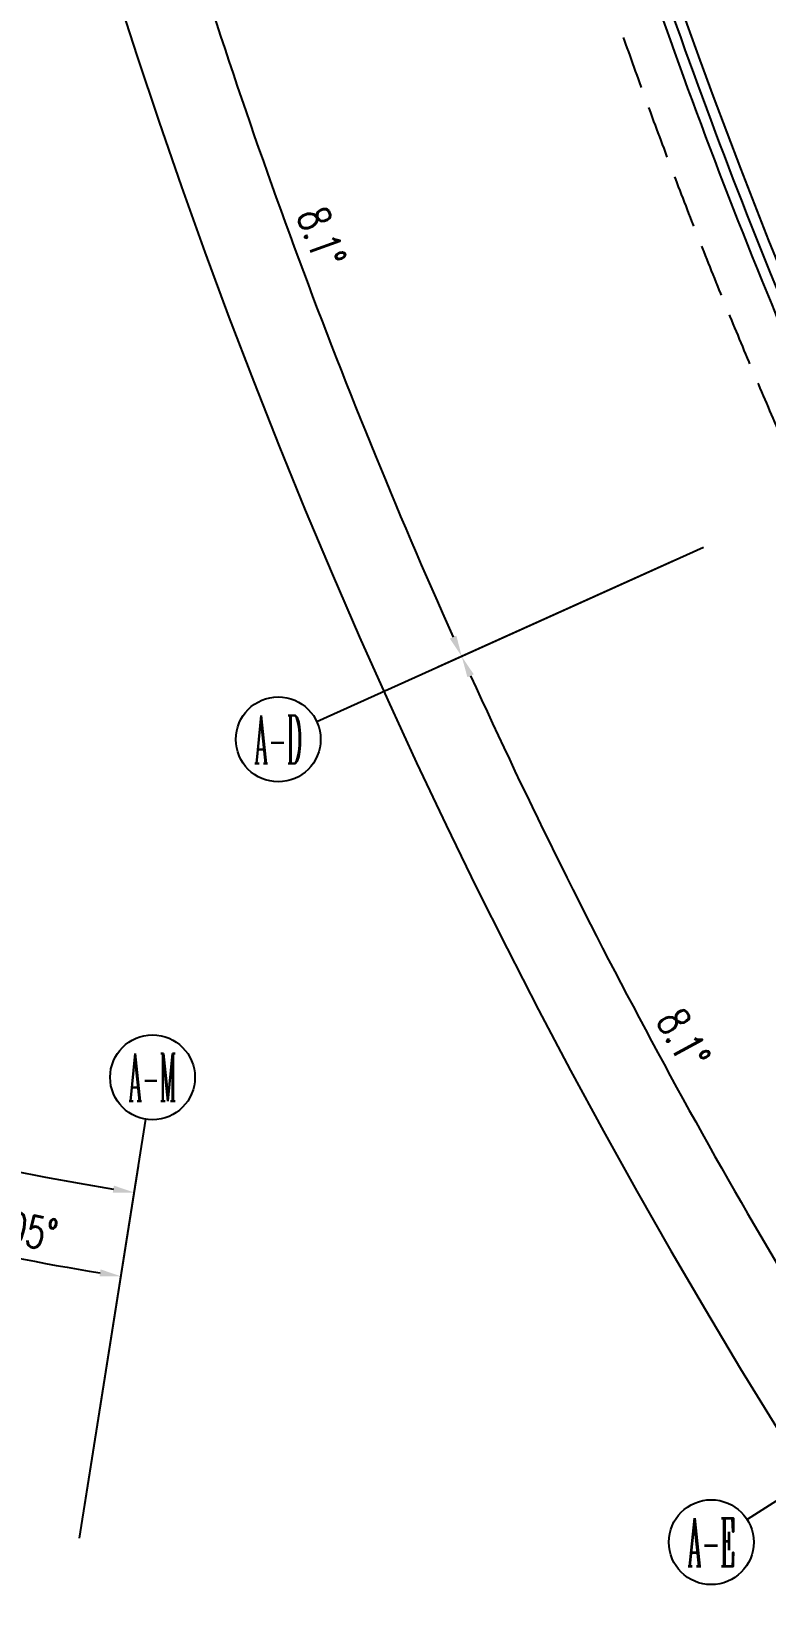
# Model space of a CAD drawing. Extents: x 13680 to 1640314, y -473492 to 65390.
# Drawn here: x 1343678 to 1350599, y -419708 to -404783 of the extents above; entities that cross this region are included whole.
import ezdxf
from ezdxf.enums import TextEntityAlignment as Align

# ---------------------------------------------------------------- set-up
doc = ezdxf.new("R2010")
doc.units = 0
doc.header["$LTSCALE"] = 1000
doc.header["$MEASUREMENT"] = 0
doc.linetypes.add('DASH', pattern=[0.35, 0.25, -0.1])
for name, color, linetype in [('AXIS', 1, 'Continuous'), ('AXIS_TEXT', 7, 'Continuous'), ('LINE', 123, 'Continuous'), ('WALL', 255, 'Continuous'), ('WINDOW', 2, 'Continuous')]:
    doc.layers.add(name, color=color, linetype=linetype)
doc.styles.add('_HZTXT', font='txt.shx', dxfattribs={"width": 0.8, "bigfont": 'HZTXT.shx'})
doc.styles.add('_TCH_AXIS', font='COMPLEX', dxfattribs={"bigfont": 'GBCBIG'})
doc.styles.add('_TCH_DIM_T3', font='SIMPLEX', dxfattribs={"width": 0.705882, "bigfont": 'GBCBIG'})
doc.linetypes.add('FENCELINE1', pattern='A,0.25,-0.1,[133,ltypeshp.shx,S=0.1,R=0,X=-0.1,Y=0],-0.1,1', length=1.45)
doc.dimstyles.new('_TCH_ARROW&&100', dxfattribs={"dimtxt": 297.5, "dimasz": 200, "dimexe": 250, "dimexo": 300, "dimgap": 126.25, "dimtad": 1, "dimdec": 0, "dimzin": 0, "dimdsep": 46, "dimtxsty": '_TCH_DIM_T3', "dimcen": 0.09, "dimclrt": 7, "dimazin": 2, "dimtfac": 1, "dimtdec": 0, "dimtix": 1, "dimtmove": 2, "dimatfit": 3, "dimfxl": 1, "dimtolj": 1, "dimtzin": 0, "dimarcsym": 0})

# ---------------------------------------------------------------- blocks, each defined once
blk = doc.blocks.new('*D339')
at = {"layer": 'AXIS', "color": 0, "lineweight": -2, "transparency": 16777216}
for p, q in [((1332948, -434429), (1333502, -432042)), ((1335140, -434856), (1335524, -432436))]:
    blk.add_line(p, q, dxfattribs=at)
blk.add_arc((1340084, -403645), 29400, 257.3398, 260.6101, dxfattribs=at)
at = {"layer": 'AXIS', "color": 0, "transparency": 16777216}
for points in [[(1333633, -432363), (1333648, -432298), (1333445, -432286)], [(1335292, -432618), (1335282, -432684), (1335485, -432683)]]:
    blk.add_solid(points, dxfattribs=at)
at = {"layer": 'Defpoints', "color": 0, "transparency": 16777216}
for p in [(1340084, -403645), (1334122, -432434), (1332881, -434721), (1335093, -435153)]:
    blk.add_point(p, dxfattribs=at)
at = {"layer": 'AXIS', "color": 7, "transparency": 16777216, "insert": (1334514, -432233), "char_height": 297.5, "attachment_point": 5, "rotation": 348.9749, "style": '_TCH_DIM_T3'}
blk.add_mtext('\\A1;4.05°', dxfattribs=at)
blk = doc.blocks.new('*D340')
at = {"layer": 'AXIS', "color": 0, "lineweight": -2, "transparency": 16777216}
for p, q in [((1308484, -403645), (1311734, -403645)), ((1335140, -434856), (1335649, -431646))]:
    blk.add_line(p, q, dxfattribs=at)
blk.add_arc((1340084, -403645), 28600, 180.4007, 260.5992, dxfattribs=at)
at = {"layer": 'AXIS', "color": 0, "transparency": 16777216}
for points in [[(1311451, -403845), (1311518, -403845), (1311484, -403645)], [(1335418, -431828), (1335407, -431894), (1335610, -431893)]]:
    blk.add_solid(points, dxfattribs=at)
at = {"layer": 'Defpoints', "color": 0, "transparency": 16777216}
for p in [(1308184, -403645), (1340084, -403645), (1314601, -416629), (1335093, -435153)]:
    blk.add_point(p, dxfattribs=at)
at = {"layer": 'AXIS', "color": 7, "transparency": 16777216, "insert": (1318545, -422041), "char_height": 297.5, "attachment_point": 5, "rotation": 310.5, "style": '_TCH_DIM_T3'}
blk.add_mtext('\\A1;81°', dxfattribs=at)
blk = doc.blocks.new('*D412')
at = {"layer": 'AXIS', "color": 0, "lineweight": -2, "transparency": 16777216}
for p, q in [((1359133, -419492), (1356780, -420176)), ((1361910, -427019), (1359677, -428027))]:
    blk.add_line(p, q, dxfattribs=at)
blk.add_arc((1413677, -403645), 59000, 196.39422, 204.10568, dxfattribs=at)
at = {"layer": 'AXIS', "color": 0, "transparency": 16777216}
for points in [[(1357044, -420307), (1357108, -420288), (1357020, -420106)], [(1359853, -427728), (1359792, -427756), (1359904, -427925)]]:
    blk.add_solid(points, dxfattribs=at)
at = {"layer": 'Defpoints', "color": 0, "transparency": 16777216}
for p in [(1413677, -403645), (1359421, -419408), (1357858, -422756), (1362183, -426896)]:
    blk.add_point(p, dxfattribs=at)
at = {"layer": 'AXIS', "color": 7, "transparency": 16777216, "insert": (1358582, -423971), "char_height": 297.5, "attachment_point": 5, "rotation": 290.25, "style": '_TCH_DIM_T3'}
blk.add_mtext('\\A1;8.1°', dxfattribs=at)
blk = doc.blocks.new('*D413')
at = {"layer": 'AXIS', "color": 0, "lineweight": -2, "transparency": 16777216}
for p, q in [((1361910, -427019), (1359677, -428027)), ((1365719, -434080), (1363651, -435393))]:
    blk.add_line(p, q, dxfattribs=at)
blk.add_arc((1413677, -403645), 59000, 204.49413, 212.20578, dxfattribs=at)
at = {"layer": 'AXIS', "color": 0, "transparency": 16777216}
for points in [[(1359957, -428120), (1360017, -428093), (1359904, -427925)], [(1363783, -435072), (1363727, -435108), (1363862, -435259)]]:
    blk.add_solid(points, dxfattribs=at)
at = {"layer": 'Defpoints', "color": 0, "transparency": 16777216}
for p in [(1413677, -403645), (1362183, -426896), (1361108, -430431), (1365973, -433920)]:
    blk.add_point(p, dxfattribs=at)
at = {"layer": 'AXIS', "color": 7, "transparency": 16777216, "insert": (1361996, -431531), "char_height": 297.5, "attachment_point": 5, "rotation": 298.35, "style": '_TCH_DIM_T3'}
blk.add_mtext('\\A1;8.1°', dxfattribs=at)
blk = doc.blocks.new('*D424')
at = {"layer": 'AXIS', "color": 0, "lineweight": -2, "transparency": 16777216}
for p, q in [((1356877, -403645), (1353627, -403645)), ((1404792, -459746), (1404283, -462956))]:
    blk.add_line(p, q, dxfattribs=at)
blk.add_arc((1413677, -403645), 59800, 180.19165, 260.80826, dxfattribs=at)
at = {"layer": 'AXIS', "color": 0, "transparency": 16777216}
for points in [[(1353844, -403845), (1353911, -403845), (1353877, -403645)], [(1404130, -462645), (1404120, -462710), (1404322, -462709)]]:
    blk.add_solid(points, dxfattribs=at)
at = {"layer": 'Defpoints', "color": 0, "transparency": 16777216}
for p in [(1357177, -403645), (1413677, -403645), (1360395, -430794), (1404839, -459450)]:
    blk.add_point(p, dxfattribs=at)
at = {"layer": 'AXIS', "color": 7, "transparency": 16777216, "insert": (1368414, -442304), "char_height": 297.5, "attachment_point": 5, "rotation": 310.5, "style": '_TCH_DIM_T3'}
blk.add_mtext('\\A1;81°', dxfattribs=at)
blk = doc.blocks.new('2FX')
at = {"layer": 'AXIS'}
blk.add_line((1335093.5, -435152.6), (1335719.2, -431201.8), dxfattribs=at)
blk.add_circle((1335781.8, -430806.7), 400, dxfattribs=at)
at = {"layer": 'AXIS_TEXT', "style": '_TCH_AXIS', "width": 0.308824}
blk.add_text('A-M', height=452.55, dxfattribs=at).set_placement((1335555.5, -431033), (1336008, -431033), align=Align.FIT)
at = {"layer": 'WALL', "color": 2, "style": '_HZTXT', "width": 0.8, "flags": 8}
blk.add_attdef('北', text='', height=500, rotation=8, dxfattribs=at).set_placement((1282216.6, -399376.5), align=Align.MIDDLE)
at = {"layer": 'AXIS'}
for base, p1, picture, middle in [((1314601, -416629.4), (1308183.8, -403645.3), '*D340', (1318545.3, -422040.9)), ((1334121.8, -432434.4), (1332880.7, -434721.4), '*D339', (1334514, -432232.8))]:
    dim = blk.add_angular_dim_3p(base=base, center=(1340083.8, -403645.3), p1=p1, p2=(1335093.5, -435152.6), dimstyle='_TCH_ARROW&&100', dxfattribs=at)
    dim.commit()
    dim.dimension.update_dxf_attribs({"geometry": picture, "text_midpoint": middle})
blk = doc.blocks.new('3FX')
at = {"layer": 'AXIS'}
for p, q in [((1362183, -426895.8), (1358537.4, -428541.8)), ((1362183, -426895.8), (1358537.4, -428541.8)), ((1365972.8, -433919.5), (1362595.5, -436062.8))]:
    blk.add_line(p, q, dxfattribs=at)
for centre in [(1358172.8, -428706.5), (1362257.7, -436277.2)]:
    blk.add_circle(centre, 400, dxfattribs=at)
at = {"layer": 'LINE', "linetype": 'DASH', "ltscale": 2}
blk.add_arc((1413677.3, -403645.3), 55400, 179.17262, 261.82632, dxfattribs=at)
at = {"layer": 'WINDOW'}
for radius, start, end in [(54800, 179.79091, 204.08983), (55000, 196.2, 204.3)]:
    blk.add_arc((1413677.3, -403645.3), radius, start, end, dxfattribs=at)
at = {"layer": 'WINDOW', "linetype": 'FENCELINE1', "ltscale": 0.5}
blk.add_arc((1413679.3, -403645.1), 54902, 196.30399, 204.19498, dxfattribs=at)
at = {"layer": 'AXIS_TEXT', "style": '_TCH_AXIS'}
for s, width, p, p2 in [('A-D', 0.328125, (1357946.5, -428932.7), (1358399.1, -428932.7)), ('A-E', 0.333333, (1362031.5, -436503.4), (1362484, -436503.4))]:
    blk.add_text(s, height=452.55, dxfattribs=dict(at, width=width)).set_placement(p, p2, align=Align.FIT)
at = {"layer": 'WALL', "color": 2, "style": '_HZTXT', "width": 0.8, "flags": 8}
blk.add_attdef('北', text='', height=500, rotation=8, dxfattribs=at).set_placement((1355810.2, -399276.5), align=Align.MIDDLE)
at = {"layer": 'AXIS'}
for base, p1, p2, picture, middle in [((1360395.1, -430793.9), (1357177.3, -403645.3), (1404838.7, -459449.7), '*D424', (1368414.1, -442303.7)), ((1357858.3, -422756.4), (1359420.7, -419408.3), (1362183, -426895.8), '*D412', (1358582, -423971)), ((1361107.9, -430430.7), (1362183, -426895.8), (1365972.8, -433919.5), '*D413', (1361995.6, -431531.2))]:
    dim = blk.add_angular_dim_3p(base=base, center=(1413677.3, -403645.3), p1=p1, p2=p2, dimstyle='_TCH_ARROW&&100', dxfattribs=at)
    dim.commit()
    dim.dimension.update_dxf_attribs({"geometry": picture, "text_midpoint": middle})

msp = doc.modelspace()

# ---------------------------------------------------------------- block references
for name, p in [('3FX', (-12168.458, 17249.31)), ('2FX', (9036.596, 16162.546))]:
    msp.add_blockref(name, p)

doc.saveas('drawing.dxf')
